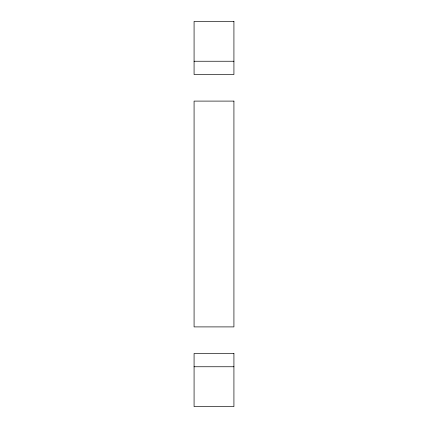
<?xml version="1.0" encoding="UTF-8"?>
<svg xmlns="http://www.w3.org/2000/svg" width="428" height="428" viewBox="0 0 428 428"><rect width="100%" height="100%" fill="white"/><g stroke="black" fill="none" stroke-linecap="round" stroke-linejoin="round"><path stroke-width="0.64" d="M194.077 61.247L233.923 61.247M194.077 366.753L233.923 366.753M233.923 21.4L194.077 21.4L194.077 74.531L233.923 74.531L233.923 21.4M233.923 101.099L194.077 101.099L194.077 326.901L233.923 326.901L233.923 101.099M233.923 353.469L194.077 353.469L194.077 406.6L233.923 406.6L233.923 353.469"/></g></svg>
